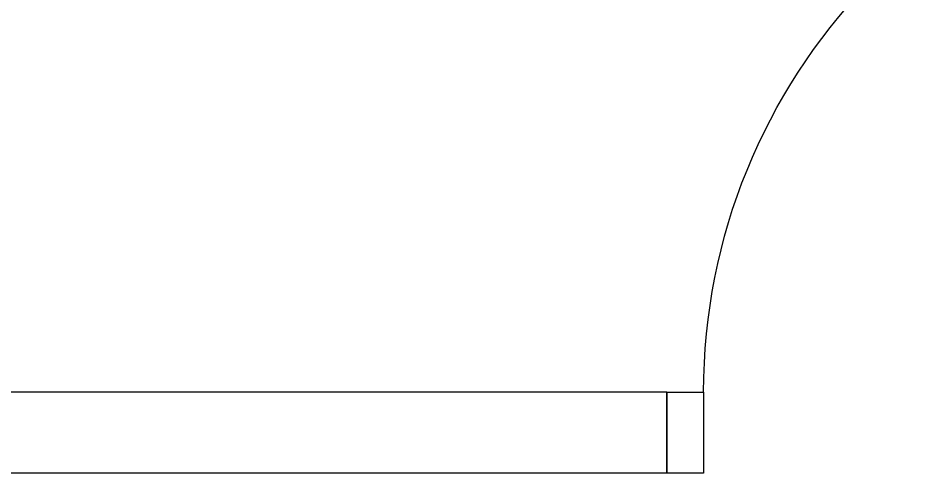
# Model space of a CAD drawing. Header units: inches. Extents: x 16928 to 514628, y -1471 to 241387.
# Drawn here: x 309007 to 310219, y 49176 to 49794 of the extents above; entities that cross this region are included whole.
import ezdxf

# ---------------------------------------------------------------- set-up
doc = ezdxf.new("R2010")
doc.units = ezdxf.units.IN
doc.header["$MEASUREMENT"] = 0
doc.layers.add('DOOR', color=2, linetype='Continuous')
doc.layers.add('partition', color=8, linetype='Continuous')

# ---------------------------------------------------------------- blocks, each defined once
blk = doc.blocks.new('dr16')
at = {"layer": 'DOOR', "color": 1}
blk.add_line((-2409712.2, -909070.8), (-2409602.2, -909070.8), dxfattribs=at)
for points in [[(-2409712.2, -909070.8), (-2409602.2, -909070.8), (-2409602.2, -909020.8), (-2409712.2, -909020.8)], [(-2410511.2, -909830.8), (-2409712.2, -909830.8), (-2409712.2, -909870.8), (-2410511.2, -909870.8)], [(-2409712.2, -909920.8), (-2409602.2, -909920.8), (-2409602.2, -909870.8), (-2409712.2, -909870.8)]]:
    blk.add_lwpolyline(points, close=True, dxfattribs=at)
at = {"layer": 'DOOR', "color": 9}
blk.add_arc((-2409712.2, -909870.8), 800, 90, 177.134, dxfattribs=at)

msp = doc.modelspace()

# ---------------------------------------------------------------- linework, layer by layer
at = {"layer": 'partition'}
for p, q in [((309887.5, 49285.5), (308987.5, 49285.5)), ((309887.5, 49285.5), (309887.5, 49175.5)), ((309887.5, 49175.5), (308987.5, 49175.5))]:
    msp.add_line(p, q, dxfattribs=at)

# ---------------------------------------------------------------- block references
at = {"layer": 'DOOR', "xscale": -1, "rotation": 90}
msp.add_blockref('dr16', (-599133.3, -2360426.6), dxfattribs=at)

doc.saveas('drawing.dxf')
